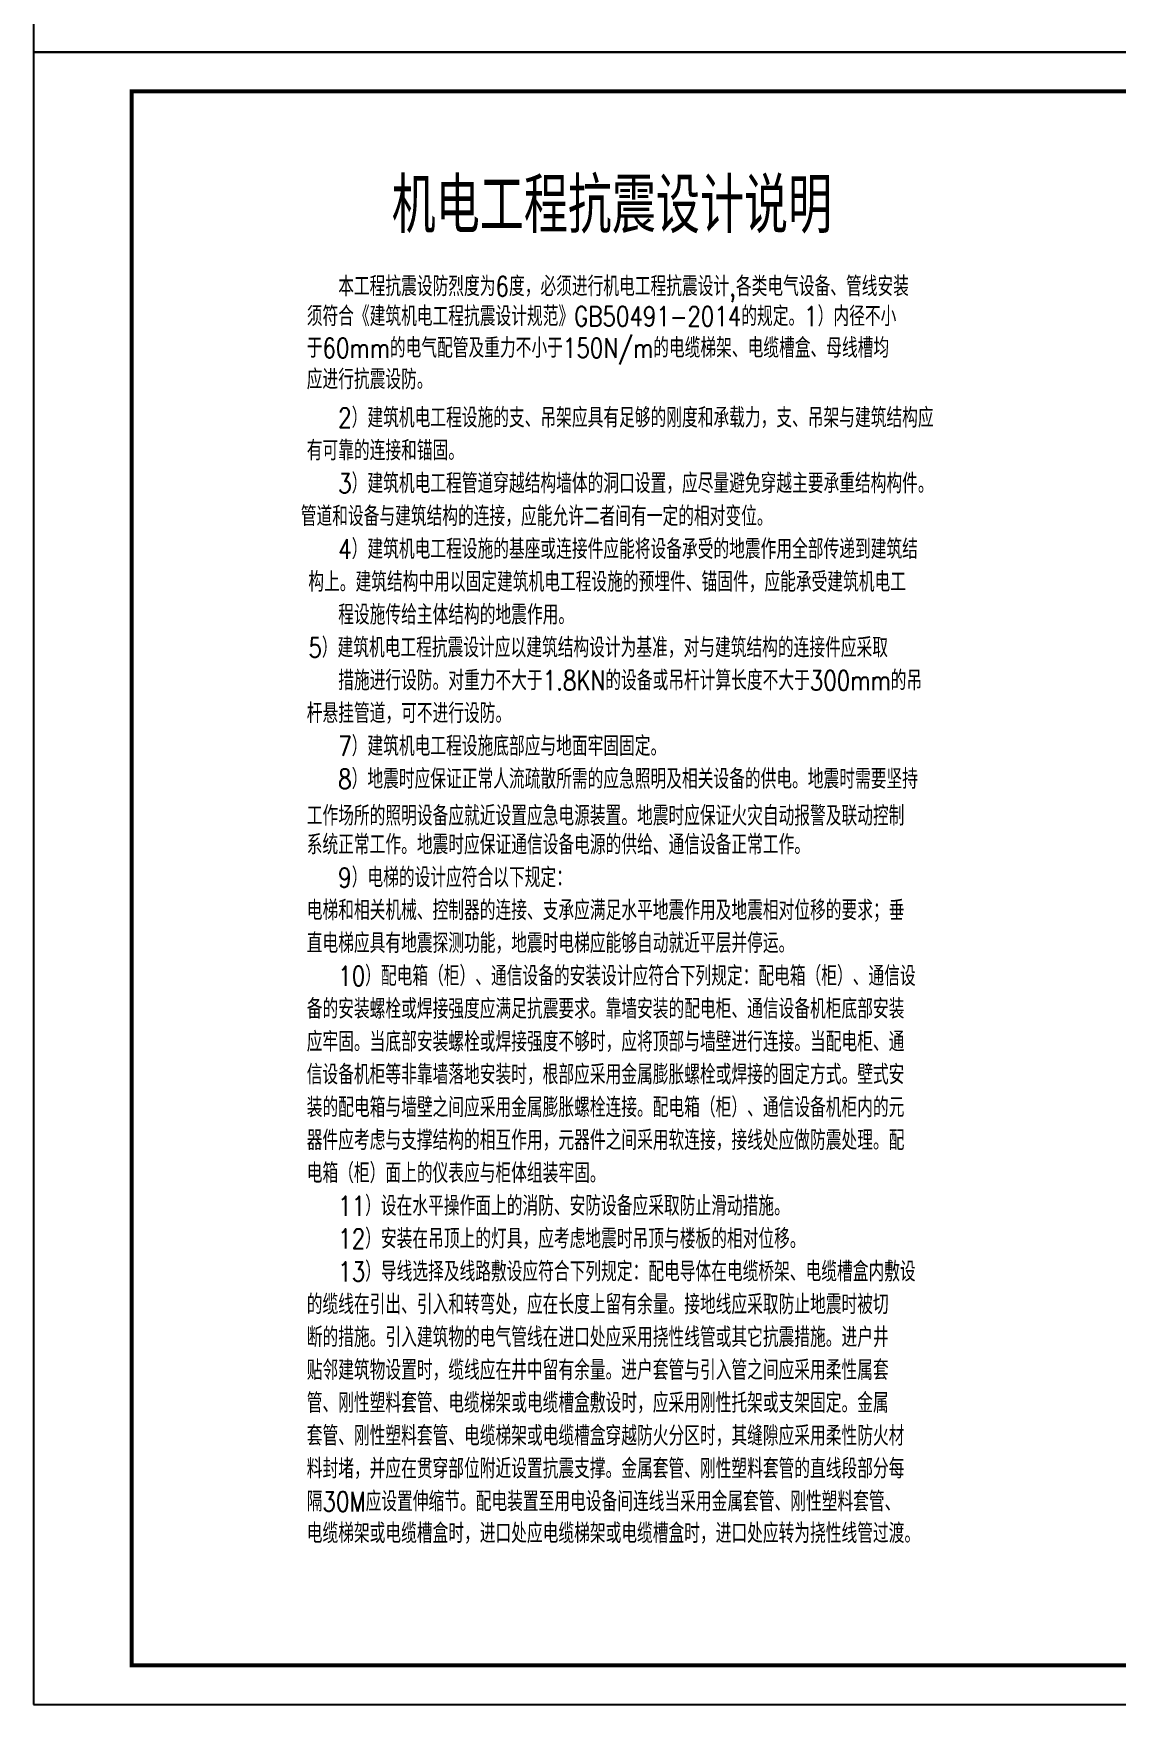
# Model space of a CAD drawing. Extents: x 185245 to 1992634, y -19957 to 755165.
# Drawn here: x 1845574 to 1873123, y 547707 to 590182 of the extents above; entities that cross this region are included whole.
import ezdxf

# ---------------------------------------------------------------- set-up
doc = ezdxf.new("R2010")
doc.units = 0
doc.header["$LTSCALE"] = 1000
doc.header["$MEASUREMENT"] = 0
doc.layers.add('E_SM', color=7, linetype='Continuous')
doc.layers.add('PUB_TITLE', color=4, linetype='Continuous')
doc.styles.add('E_SM', font='SIMPLEX', dxfattribs={"width": 0.8, "height": 3.5, "bigfont": 'HZTXT'})

msp = doc.modelspace()

# ---------------------------------------------------------------- linework, layer by layer
at = {"layer": 'PUB_TITLE'}
for points in [[(1845574.4, 589707), (1904974.4, 589707), (1904974.4, 631707), (1845574.4, 631707)], [(1845574.4, 547707), (1904974.4, 547707), (1904974.4, 589707), (1845574.4, 589707)]]:
    msp.add_lwpolyline(points, close=True, dxfattribs=at)
at = {"layer": 'PUB_TITLE', "const_width": 100}
msp.add_lwpolyline([(1848074.4, 548707), (1903974.4, 548707), (1903974.4, 588707), (1848074.4, 588707)], close=True, dxfattribs=at)

# ---------------------------------------------------------------- texts
at = {"layer": 'E_SM', "style": 'E_SM', "width": 0.8}
for s, height, p in [('机电工程抗震设计说明', 1400, (1854686.7, 585106.2)), ('本工程抗震设防烈度为6度，必须进行机电工程抗震设计,各类电气设备、管线安装', 500, (1853326.5, 583503.1)), ('须符合《建筑机电工程抗震设计规范》GB50491-2014的规定。1）内径不小', 500, (1852526.4, 582741.8)), ('于60mm的电气配管及重力不小于150N/m的电缆梯架、电缆槽盒、母线槽均', 500, (1852526.4, 581937.8)), ('应进行抗震设防。', 500, (1852526.4, 581137.8)), ('2）建筑机电工程设施的支、吊架应具有足够的刚度和承载力，支、吊架与建筑结构应', 500, (1853326.5, 580164.2)), ('有可靠的连接和锚固。', 500, (1852526.4, 579329.5)), ('3）建筑机电工程管道穿越结构墙体的洞口设置，应尽量避免穿越主要承重结构构件。', 500, (1853326.5, 578494.8)), ('管道和设备与建筑结构的连接，应能允许二者间有一定的相对变位。', 500, (1852374.3, 577660.1)), ('4）建筑机电工程设施的基座或连接件应能将设备承受的地震作用全部传递到建筑结', 500, (1853326.5, 576825.3)), ('构上。建筑结构中用以固定建筑机电工程设施的预埋件、锚固件，应能承受建筑机电工', 500, (1852566.2, 575990.6)), ('程设施传给主体结构的地震作用。', 500, (1853326.5, 575155.9)), ('5）建筑机电工程抗震设计应以建筑结构设计为基准，对与建筑结构的连接件应采取', 500, (1852566.2, 574321.2)), ('措施进行设防。对重力不大于1.8KN的设备或吊杆计算长度不大于300mm的吊', 500, (1853326.5, 573486.5)), ('杆悬挂管道，可不进行设防。', 500, (1852526.4, 572651.7)), ('7）建筑机电工程设施底部应与地面牢固固定。', 500, (1853326.5, 571817)), ('8）地震时应保证正常人流疏散所需的应急照明及相关设备的供电。地震时需要坚持', 500, (1853326.5, 570982.3)), ('工作场所的照明设备应就近设置应急电源装置。地震时应保证火灾自动报警及联动控制', 500, (1852526.4, 570046.7)), ('系统正常工作。地震时应保证通信设备电源的供给、通信设备正常工作。', 500, (1852526.4, 569312.8)), ('9）电梯的设计应符合以下规定：', 500, (1853326.5, 568478.1)), ('电梯和相关机械、控制器的连接、支承应满足水平地震作用及地震相对位移的要求；垂', 500, (1852526.4, 567643.4)), ('直电梯应具有地震探测功能，地震时电梯应能够自动就近平层并停运。', 500, (1852526.4, 566808.7)), ('10）配电箱（柜）、通信设备的安装设计应符合下列规定：配电箱（柜）、通信设', 500, (1853326.5, 565974)), ('备的安装螺栓或焊接强度应满足抗震要求。靠墙安装的配电柜、通信设备机柜底部安装', 500, (1852526.4, 565139.2)), ('应牢固。当底部安装螺栓或焊接强度不够时，应将顶部与墙壁进行连接。当配电柜、通', 500, (1852526.4, 564303.1)), ('信设备机柜等非靠墙落地安装时，根部应采用金属膨胀螺栓或焊接的固定方式。壁式安', 500, (1852526.4, 563469.8)), ('装的配电箱与墙壁之间应采用金属膨胀螺栓连接。配电箱（柜）、通信设备机柜内的元', 500, (1852526.4, 562635.1)), ('器件应考虑与支撑结构的相互作用，元器件之间采用软连接，接线处应做防震处理。配', 500, (1852526.4, 561800.3)), ('电箱（柜）面上的仪表应与柜体组装牢固。', 500, (1852526.4, 560965.6)), ('11）设在水平操作面上的消防、安防设备应采取防止滑动措施。', 500, (1853326.5, 560130.9)), ('12）安装在吊顶上的灯具，应考虑地震时吊顶与楼板的相对位移。', 500, (1853326.5, 559296.2)), ('13）导线选择及线路敷设应符合下列规定：配电导体在电缆桥架、电缆槽盒内敷设', 500, (1853326.5, 558461.5)), ('的缆线在引出、引入和转弯处，应在长度上留有余量。接地线应采取防止地震时被切', 500, (1852526.4, 557626.7)), ('断的措施。引入建筑物的电气管线在进口处应采用挠性线管或其它抗震措施。进户井', 500, (1852526.4, 556792)), ('贴邻建筑物设置时，缆线应在井中留有余量。进户套管与引入管之间应采用柔性属套', 500, (1852526.4, 555957.3)), ('管、刚性塑料套管、电缆梯架或电缆槽盒敷设时，应采用刚性托架或支架固定。金属', 500, (1852526.4, 555122.6)), ('套管、刚性塑料套管、电缆梯架或电缆槽盒穿越防火分区时，其缝隙应采用柔性防火材', 500, (1852526.4, 554287.8)), ('料封堵，并应在贯穿部位附近设置抗震支撑。金属套管、刚性塑料套管的直线段部分每', 500, (1852526.4, 553453.1)), ('隔30M应设置伸缩节。配电装置至用电设备间连线当采用金属套管、刚性塑料套管、', 500, (1852526.4, 552618.4)), ('电缆梯架或电缆槽盒时，进口处应电缆梯架或电缆槽盒时，进口处应转为挠性线管过渡。', 500, (1852526.4, 551810.4))]:
    msp.add_text(s, height=height, dxfattribs=at).set_placement(p)

doc.saveas('drawing.dxf')
